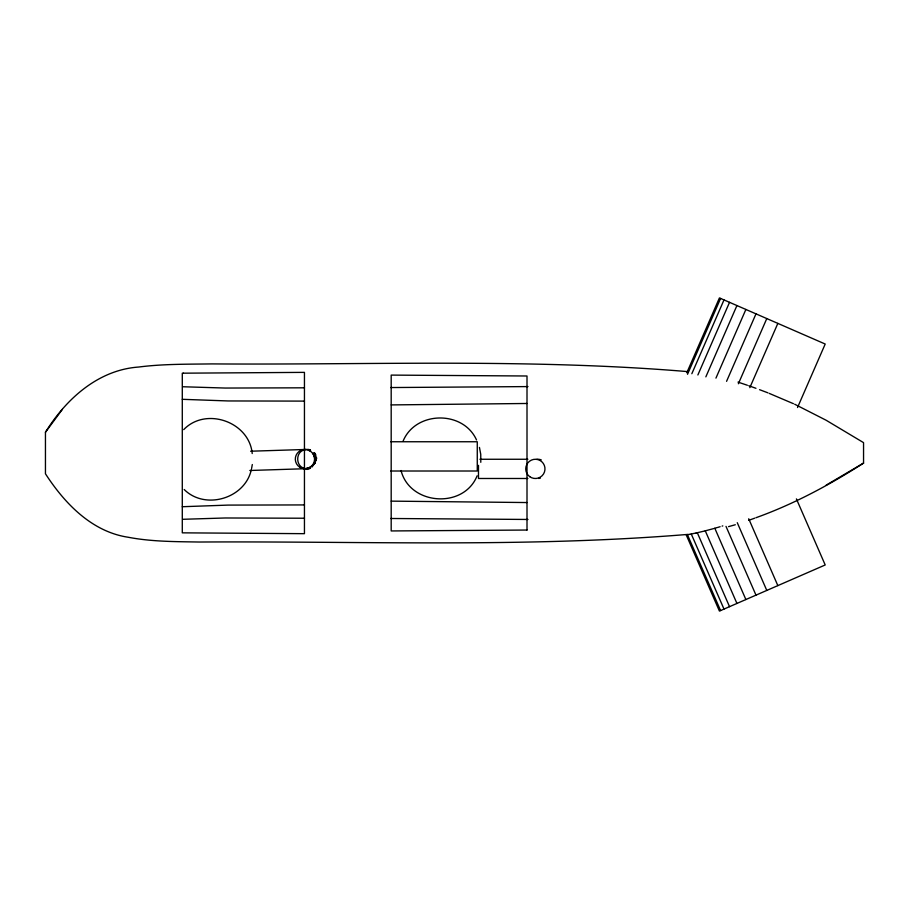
<?xml version="1.0" encoding="UTF-8"?>
<svg xmlns="http://www.w3.org/2000/svg" width="909" height="909" viewBox="0 0 909 909"><rect width="100%" height="100%" fill="white"/><g stroke="black" fill="none" stroke-linecap="round" stroke-linejoin="round"><path stroke-width="1.36" d="M480.793 462.317L480.747 454.307L479.441 447.421M252.304 464.533L251.6 468.476M315.298 460.431L315.162 461.193M315.662 460.431L315.514 461.193M251.361 469.453C245.282 498.427 205.173 510.483 184.186 489.508M314.98 461.908L314.059 464.056M686.806 372.758L719.428 297.925L825.202 344.034L797.534 407.527M687.522 374.281L720.587 298.436M691.84 373.713L723.996 299.925M697.873 374.974L729.529 302.333M705.85 376.86L736.926 305.56M715.94 378.133L745.88 309.458M726.575 381.326L755.981 313.866M738.381 383.757L766.787 318.57M749.834 387.654L777.843 323.388M314.923 462.92L314.309 464.067A12.192 10.079 71.9 0 0 314.571 463.67L315.037 462.92M403.073 441.183C415.436 410.845 463.136 410.084 476.521 439.956M477.123 475.805C463.681 509.233 409.777 505.313 401.039 470.521M688.113 534.39C525.584 547.797 362.168 541.06 199.264 542.025C175.539 541.616 151.621 541.741 128.226 537.253C91.764 531.788 64.596 503.359 45.45 473.782L45.45 432.264C65.959 399.051 98.161 369.838 138.747 367.031C162.972 363.895 187.459 364.27 211.831 363.907C370.554 365.032 529.777 358.373 688.113 371.645M45.45 432.264L62.357 409.391M313.128 465.385L313.048 465.476A12.931 10.942 63.5 0 1 311.946 466.783M312.98 465.556L313.048 465.476A10.226 8.476 68.7 0 0 315.628 458.829M183.72 429.627C205.798 406.539 249.271 421.787 252.213 453.534M826.122 485.167L863.55 463.101C829.644 484.883 793.955 504.075 755.958 517.721M310.299 467.567L309.526 467.93M310.469 467.658L309.651 468.021M748.732 520.334L754.754 518.153M310.458 468.135L310.083 468.249A19.305 13.783 88.2 0 1 305.81 468.533M722.132 526.106L722.791 525.902M720.133 526.709L717.474 527.504M716.803 527.697L714.213 528.436M713.622 528.606L705.282 530.833L736.926 603.44M728.518 526.641L735.301 524.754M540.366 478.134L540.298 478.157A19.305 13.783 -90 0 1 538.639 478.452M705.259 530.845L697.305 532.731L729.529 606.667M697.294 532.731L696.169 532.981M696.158 532.981L690.101 534.231M689.624 534.322L688.931 534.458M687.761 534.674L688.454 534.549M687.431 534.731L720.587 610.564M686.25 534.958L719.428 611.075L825.202 564.966L796.398 498.882M182.289 506.722L228.079 505.097L304.447 504.927M182.686 519.3L225.273 517.982L304.458 518.232M250.6 451.216L305.594 449.466M249.805 470.487L307.617 468.646M391.188 404.914L527.004 403.482M527.981 386.586L390.711 387.552M304.447 401.108L228.079 400.949L182.289 399.312M304.458 387.813L225.273 388.052L182.686 386.745M390.79 441.751L477.27 441.751L477.27 471.01L390.79 471.01M479.895 459.261L527.868 459.261M527.868 478.486L478.486 478.486L478.486 465.34M390.711 518.494L527.981 519.459M527.004 502.552L391.188 501.132M304.901 468.362C295.834 467.146 294.959 451.978 304.538 449.807A19.305 13.783 88.2 0 1 309.492 449.66L310.412 449.91M737.994 382.11L747.391 385.257M748.732 385.711L755.958 388.313M541.275 459.909L540.298 459.59A19.305 13.783 -90 0 0 536.833 459.306M759.549 389.677L767.935 392.836M769.207 393.381L793.421 403.687M310.537 450.534L308.56 449.773L310.389 450.637M794.693 404.232L826.122 420.242L863.55 442.638L863.55 463.397M748.721 518.766L777.843 585.612M737.267 522.686L766.787 590.43M726.007 526.379L755.981 595.134M714.815 528.265L745.88 599.542M691.272 533.992L723.996 609.075M307.14 468.601L307.14 469.464M308.401 450.319A9.533 8.408 0 0 1 310.299 450.955M314.366 452.682A8.59 8.363 -74.7 0 1 315.696 454.636M316.548 457.625A8.59 8.363 -74.7 0 1 316.593 458.772M309.128 467.556A7.579 4.443 0.8 0 1 306.924 468.101M312.901 465.283A12.646 10.351 25.2 0 1 309.98 467.078M312.821 453.409A8.67 7.045 74.6 0 1 314.753 458.772M308.594 449.546A9.499 9.272 -58.9 0 1 310.492 450.444M315.832 458.761A8.454 6.772 75.6 0 1 315.593 461.158M310.014 468.362A7.397 5.17 6.6 0 1 307.322 469.135M313.957 452.602A7.636 6.727 82.1 0 1 316.184 458.875M315.48 458.795A7.488 4.943 75.5 0 1 315.389 460.477M312.412 466.635A9.954 1.216 -61 0 1 312.253 466.681M314.173 463.42A10.374 1.159 -56.3 0 1 313.878 463.783M315.673 458.738A7.363 4.795 76.7 0 1 315.582 460.386M313.435 453.568A7.533 5.215 75 0 1 315.218 458.704M183.345 373.179L182.289 373.201L182.289 532.844L304.447 533.674L304.447 372.372L183.345 373.179M527.004 530.038L391.188 530.947L391.188 375.099L527.004 375.996L527.004 530.038M529.754 476.691A9.613 9.613 0 0 0 544.934 469.828A9.613 9.613 0 0 0 531.401 460.113A9.613 9.613 0 0 0 529.754 476.691M299.584 467.101A9.613 9.613 0 0 0 314.537 459.749A9.613 9.613 0 0 0 300.697 450.478A9.613 9.613 0 0 0 299.584 467.101"/></g></svg>
